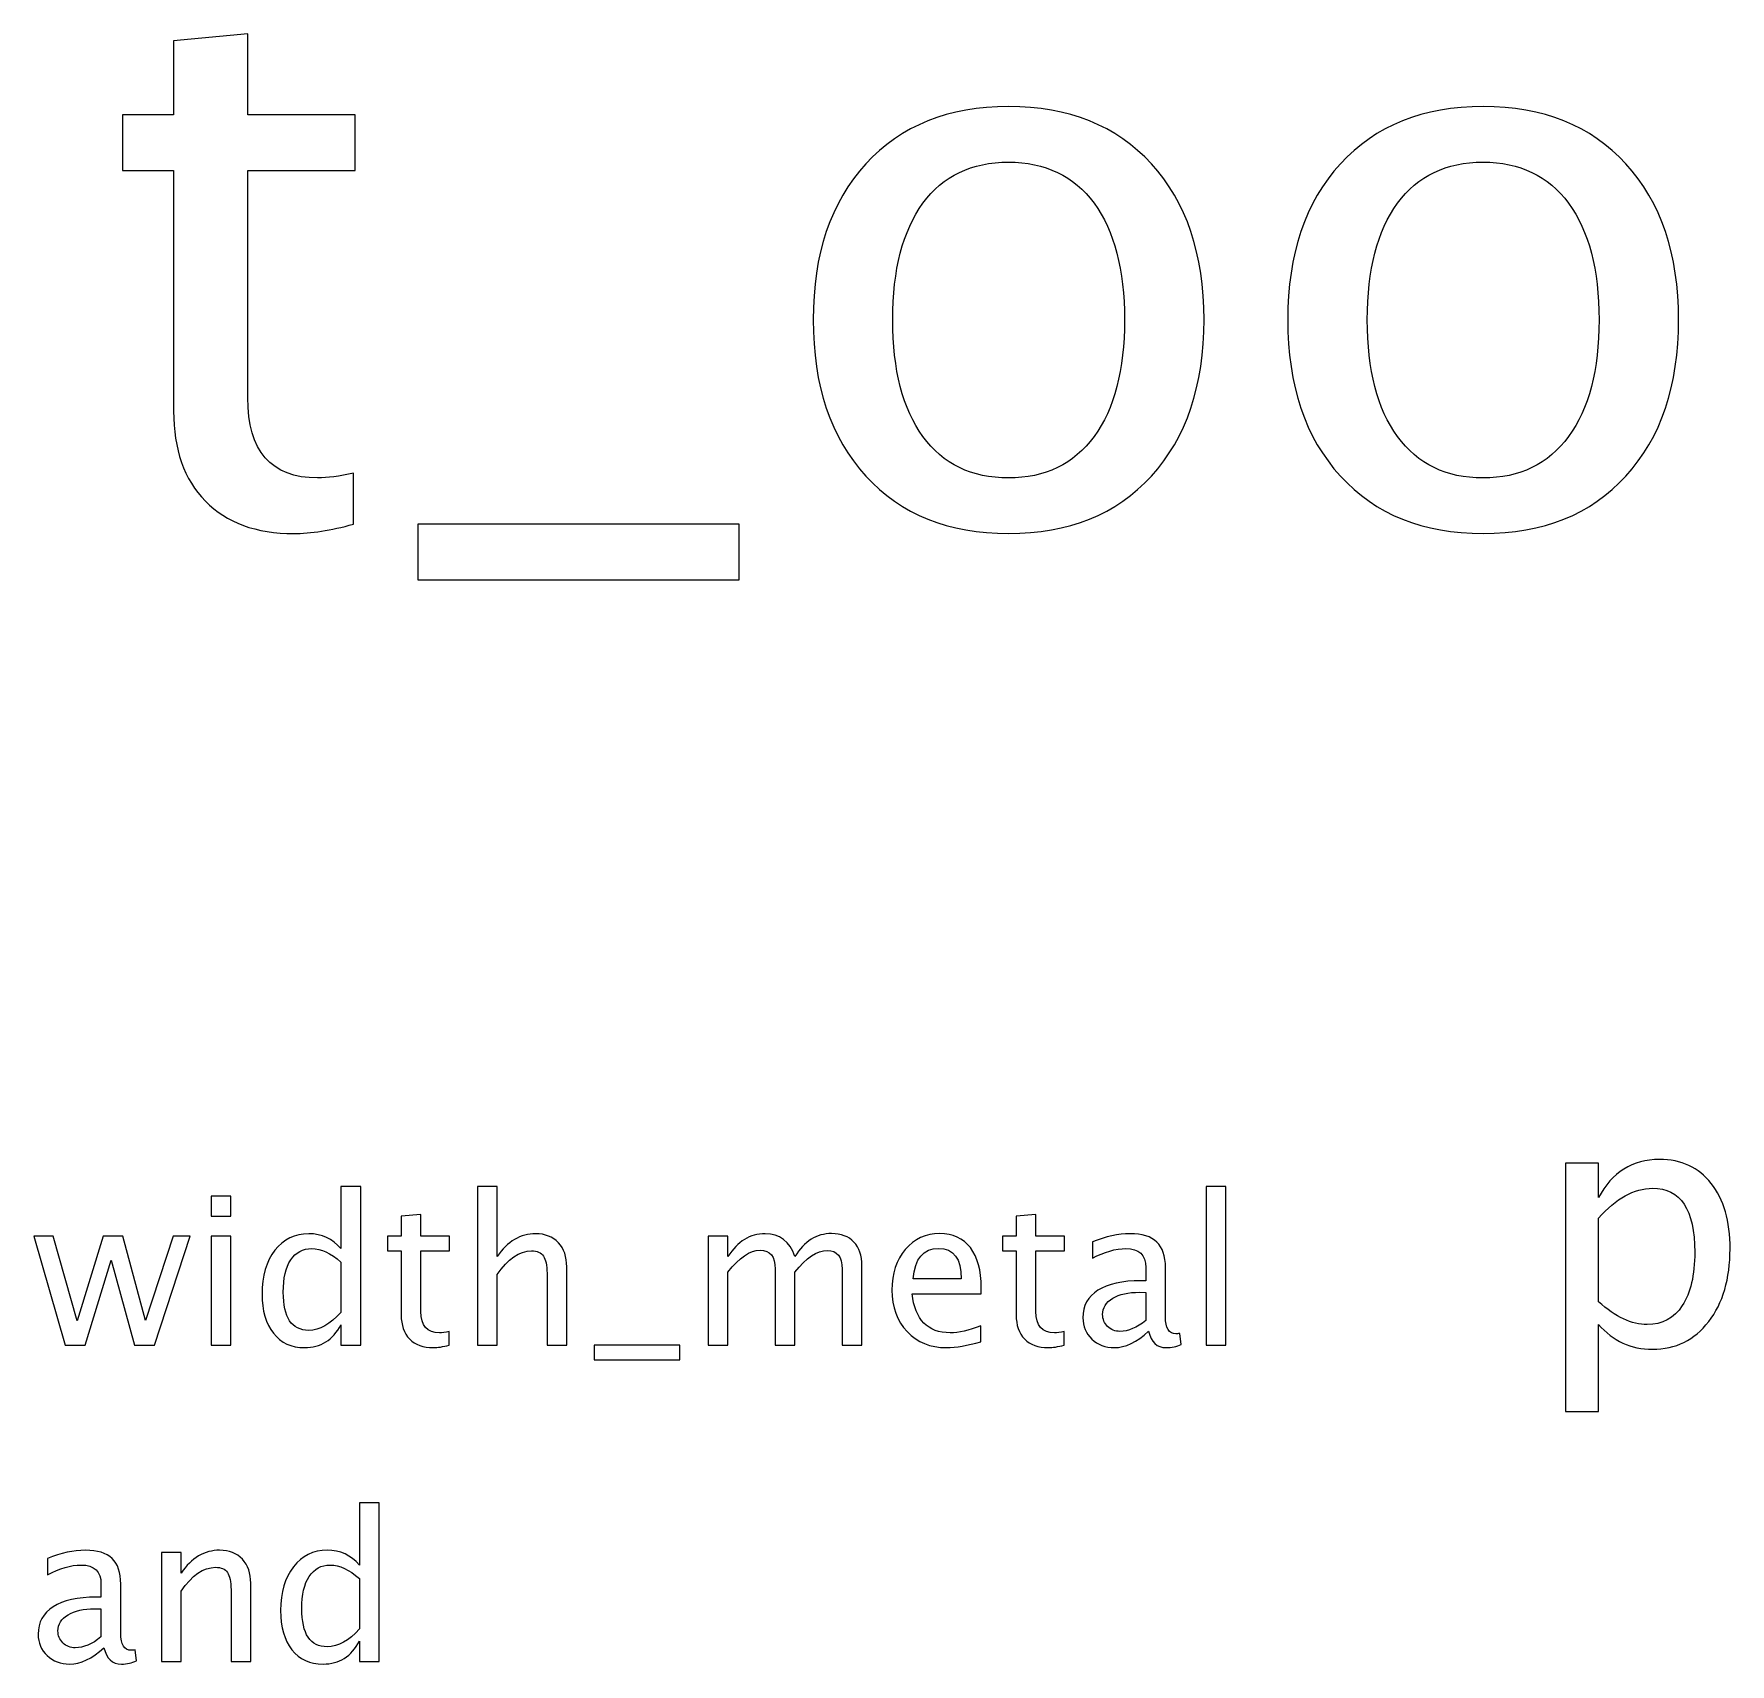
# Model space of a CAD drawing. Header units: centimetres. Extents: x -73 to 73, y -61 to 74.
# Drawn here: x -25.53 to -15.07, y 63.7 to 73.76 of the extents above; entities that cross this region are included whole.
import ezdxf

# ---------------------------------------------------------------- set-up
doc = ezdxf.new("R2010")
doc.units = ezdxf.units.CM
doc.header["$MEASUREMENT"] = 0
doc.layers.add('Layer 1', color=7, linetype='Continuous')

msp = doc.modelspace()

# ---------------------------------------------------------------- linework, layer by layer
at = {"layer": 'Layer 1'}
for points, knots in [([(-23.55697, 70.73373), (-23.69825, 70.69484), (-23.82129, 70.67579), (-23.92527, 70.67579), (-23.92527, 70.67579), (-24.15863, 70.67579), (-24.3404, 70.74247), (-24.47057, 70.87582), (-24.47057, 70.87582), (-24.60154, 71.00917), (-24.66663, 71.19411), (-24.66663, 71.43144), (-24.66663, 71.43144), (-24.66663, 71.43144), (-24.66663, 72.91417), (-24.66663, 72.91417), (-24.66663, 72.91417), (-24.66663, 72.91417), (-24.98254, 72.91417), (-24.98254, 72.91417), (-24.98254, 72.91417), (-24.98254, 72.91417), (-24.98254, 73.25707), (-24.98254, 73.25707), (-24.98254, 73.25707), (-24.98254, 73.25707), (-24.66663, 73.25707), (-24.66663, 73.25707), (-24.66663, 73.25707), (-24.66663, 73.25707), (-24.66663, 73.71347), (-24.66663, 73.71347), (-24.66663, 73.71347), (-24.66663, 73.71347), (-24.20943, 73.75713), (-24.20943, 73.75713), (-24.20943, 73.75713), (-24.20943, 73.75713), (-24.20943, 73.25707), (-24.20943, 73.25707), (-24.20943, 73.25707), (-24.20943, 73.25707), (-23.54744, 73.25707), (-23.54744, 73.25707), (-23.54744, 73.25707), (-23.54744, 73.25707), (-23.54744, 72.91417), (-23.54744, 72.91417), (-23.54744, 72.91417), (-23.54744, 72.91417), (-24.20943, 72.91417), (-24.20943, 72.91417), (-24.20943, 72.91417), (-24.20943, 72.91417), (-24.20943, 71.51399), (-24.20943, 71.51399), (-24.20943, 71.51399), (-24.20943, 71.18379), (-24.06576, 71.01869), (-23.77922, 71.01869), (-23.77922, 71.01869), (-23.7181, 71.01869), (-23.64428, 71.02901), (-23.55697, 71.04885), (-23.55697, 71.04885), (-23.55697, 71.04885), (-23.55697, 70.73373), (-23.55697, 70.73373)], [0, 0, 0, 0, 0.05555556, 0.05555556, 0.05555556, 0.05555556, 0.11111111, 0.11111111, 0.11111111, 0.11111111, 0.16666667, 0.16666667, 0.16666667, 0.16666667, 0.22222222, 0.22222222, 0.22222222, 0.22222222, 0.27777778, 0.27777778, 0.27777778, 0.27777778, 0.33333333, 0.33333333, 0.33333333, 0.33333333, 0.38888889, 0.38888889, 0.38888889, 0.38888889, 0.44444444, 0.44444444, 0.44444444, 0.44444444, 0.5, 0.5, 0.5, 0.5, 0.55555556, 0.55555556, 0.55555556, 0.55555556, 0.61111111, 0.61111111, 0.61111111, 0.61111111, 0.66666667, 0.66666667, 0.66666667, 0.66666667, 0.72222222, 0.72222222, 0.72222222, 0.72222222, 0.77777778, 0.77777778, 0.77777778, 0.77777778, 0.83333333, 0.83333333, 0.83333333, 0.83333333, 0.88888889, 0.88888889, 0.88888889, 0.88888889, 1, 1, 1, 1]), ([(-19.51836, 70.67579), (-19.88904, 70.67579), (-20.18273, 70.79406), (-20.39863, 71.0306), (-20.39863, 71.0306), (-20.61532, 71.26713), (-20.72327, 71.5886), (-20.72327, 71.99421), (-20.72327, 71.99421), (-20.72327, 72.39902), (-20.61532, 72.7197), (-20.39863, 72.95544), (-20.39863, 72.95544), (-20.18273, 73.19118), (-19.88904, 73.30945), (-19.51836, 73.30945), (-19.51836, 73.30945), (-19.14768, 73.30945), (-18.85399, 73.19118), (-18.63809, 72.95544), (-18.63809, 72.95544), (-18.4214, 72.7197), (-18.31345, 72.39902), (-18.31345, 71.99421), (-18.31345, 71.99421), (-18.31345, 71.5886), (-18.4214, 71.26713), (-18.63809, 71.0306), (-18.63809, 71.0306), (-18.85399, 70.79406), (-19.14768, 70.67579), (-19.51836, 70.67579)], [0, 0, 0, 0, 0.11111111, 0.11111111, 0.11111111, 0.11111111, 0.22222222, 0.22222222, 0.22222222, 0.22222222, 0.33333333, 0.33333333, 0.33333333, 0.33333333, 0.44444444, 0.44444444, 0.44444444, 0.44444444, 0.55555556, 0.55555556, 0.55555556, 0.55555556, 0.66666667, 0.66666667, 0.66666667, 0.66666667, 0.77777778, 0.77777778, 0.77777778, 0.77777778, 1, 1, 1, 1]), ([(-16.5926, 70.67579), (-16.96328, 70.67579), (-17.25697, 70.79406), (-17.47287, 71.0306), (-17.47287, 71.0306), (-17.68956, 71.26713), (-17.79751, 71.5886), (-17.79751, 71.99421), (-17.79751, 71.99421), (-17.79751, 72.39902), (-17.68956, 72.7197), (-17.47287, 72.95544), (-17.47287, 72.95544), (-17.25697, 73.19118), (-16.96328, 73.30945), (-16.5926, 73.30945), (-16.5926, 73.30945), (-16.22192, 73.30945), (-15.92823, 73.19118), (-15.71233, 72.95544), (-15.71233, 72.95544), (-15.49564, 72.7197), (-15.38769, 72.39902), (-15.38769, 71.99421), (-15.38769, 71.99421), (-15.38769, 71.5886), (-15.49564, 71.26713), (-15.71233, 71.0306), (-15.71233, 71.0306), (-15.92823, 70.79406), (-16.22192, 70.67579), (-16.5926, 70.67579)], [0, 0, 0, 0, 0.11111111, 0.11111111, 0.11111111, 0.11111111, 0.22222222, 0.22222222, 0.22222222, 0.22222222, 0.33333333, 0.33333333, 0.33333333, 0.33333333, 0.44444444, 0.44444444, 0.44444444, 0.44444444, 0.55555556, 0.55555556, 0.55555556, 0.55555556, 0.66666667, 0.66666667, 0.66666667, 0.66666667, 0.77777778, 0.77777778, 0.77777778, 0.77777778, 1, 1, 1, 1]), ([(-19.51916, 71.01869), (-19.29294, 71.01869), (-19.11672, 71.10362), (-18.99131, 71.27428), (-18.99131, 71.27428), (-18.86669, 71.44414), (-18.80399, 71.68465), (-18.80399, 71.99421), (-18.80399, 71.99421), (-18.80399, 72.30298), (-18.86669, 72.54269), (-18.99131, 72.71255), (-18.99131, 72.71255), (-19.11672, 72.88162), (-19.29294, 72.96655), (-19.51916, 72.96655), (-19.51916, 72.96655), (-19.74617, 72.96655), (-19.92238, 72.88162), (-20.04621, 72.71255), (-20.04621, 72.71255), (-20.17082, 72.54269), (-20.23274, 72.30298), (-20.23274, 71.99421), (-20.23274, 71.99421), (-20.23274, 71.68465), (-20.17082, 71.44414), (-20.04621, 71.27428), (-20.04621, 71.27428), (-19.92238, 71.10362), (-19.74617, 71.01869), (-19.51916, 71.01869)], [0, 0, 0, 0, 0.11111111, 0.11111111, 0.11111111, 0.11111111, 0.22222222, 0.22222222, 0.22222222, 0.22222222, 0.33333333, 0.33333333, 0.33333333, 0.33333333, 0.44444444, 0.44444444, 0.44444444, 0.44444444, 0.55555556, 0.55555556, 0.55555556, 0.55555556, 0.66666667, 0.66666667, 0.66666667, 0.66666667, 0.77777778, 0.77777778, 0.77777778, 0.77777778, 1, 1, 1, 1]), ([(-16.5934, 71.01869), (-16.36718, 71.01869), (-16.19096, 71.10362), (-16.06555, 71.27428), (-16.06555, 71.27428), (-15.94093, 71.44414), (-15.87823, 71.68465), (-15.87823, 71.99421), (-15.87823, 71.99421), (-15.87823, 72.30298), (-15.94093, 72.54269), (-16.06555, 72.71255), (-16.06555, 72.71255), (-16.19096, 72.88162), (-16.36718, 72.96655), (-16.5934, 72.96655), (-16.5934, 72.96655), (-16.82041, 72.96655), (-16.99662, 72.88162), (-17.12045, 72.71255), (-17.12045, 72.71255), (-17.24506, 72.54269), (-17.30698, 72.30298), (-17.30698, 71.99421), (-17.30698, 71.99421), (-17.30698, 71.68465), (-17.24506, 71.44414), (-17.12045, 71.27428), (-17.12045, 71.27428), (-16.99662, 71.10362), (-16.82041, 71.01869), (-16.5934, 71.01869)], [0, 0, 0, 0, 0.11111111, 0.11111111, 0.11111111, 0.11111111, 0.22222222, 0.22222222, 0.22222222, 0.22222222, 0.33333333, 0.33333333, 0.33333333, 0.33333333, 0.44444444, 0.44444444, 0.44444444, 0.44444444, 0.55555556, 0.55555556, 0.55555556, 0.55555556, 0.66666667, 0.66666667, 0.66666667, 0.66666667, 0.77777778, 0.77777778, 0.77777778, 0.77777778, 1, 1, 1, 1]), ([(-23.16167, 70.39004), (-23.16167, 70.39004), (-23.16167, 70.73294), (-23.16167, 70.73294), (-23.16167, 70.73294), (-23.16167, 70.73294), (-21.18047, 70.73294), (-21.18047, 70.73294), (-21.18047, 70.73294), (-21.18047, 70.73294), (-21.18047, 70.39004), (-21.18047, 70.39004), (-21.18047, 70.39004), (-21.18047, 70.39004), (-23.16167, 70.39004), (-23.16167, 70.39004)], [0, 0, 0, 0, 0.2, 0.2, 0.2, 0.2, 0.4, 0.4, 0.4, 0.4, 0.6, 0.6, 0.6, 0.6, 1, 1, 1, 1]), ([(-16.0841, 65.26192), (-16.0841, 65.26192), (-16.0841, 66.79228), (-16.0841, 66.79228), (-16.0841, 66.79228), (-16.0841, 66.79228), (-15.8809, 66.79228), (-15.8809, 66.79228), (-15.8809, 66.79228), (-15.8809, 66.79228), (-15.8809, 66.58026), (-15.8809, 66.58026), (-15.8809, 66.58026), (-15.79764, 66.73724), (-15.67241, 66.81556), (-15.50554, 66.81556), (-15.50554, 66.81556), (-15.37043, 66.81556), (-15.26424, 66.76652), (-15.18663, 66.6681), (-15.18663, 66.6681), (-15.10902, 66.56967), (-15.07021, 66.43526), (-15.07021, 66.26487), (-15.07021, 66.26487), (-15.07021, 66.07931), (-15.11431, 65.92938), (-15.20215, 65.81578), (-15.20215, 65.81578), (-15.29, 65.70184), (-15.40571, 65.64504), (-15.54893, 65.64504), (-15.54893, 65.64504), (-15.68193, 65.64504), (-15.7927, 65.69584), (-15.8809, 65.79779), (-15.8809, 65.79779), (-15.8809, 65.79779), (-15.8809, 65.26192), (-15.8809, 65.26192), (-15.8809, 65.26192), (-15.8809, 65.26192), (-16.0841, 65.26192), (-16.0841, 65.26192)], [0, 0, 0, 0, 0.08333333, 0.08333333, 0.08333333, 0.08333333, 0.16666667, 0.16666667, 0.16666667, 0.16666667, 0.25, 0.25, 0.25, 0.25, 0.33333333, 0.33333333, 0.33333333, 0.33333333, 0.41666667, 0.41666667, 0.41666667, 0.41666667, 0.5, 0.5, 0.5, 0.5, 0.58333333, 0.58333333, 0.58333333, 0.58333333, 0.66666667, 0.66666667, 0.66666667, 0.66666667, 0.75, 0.75, 0.75, 0.75, 0.83333333, 0.83333333, 0.83333333, 0.83333333, 1, 1, 1, 1]), ([(-23.63479, 65.67044), (-23.63479, 65.67044), (-23.63479, 65.79681), (-23.63479, 65.79681), (-23.63479, 65.79681), (-23.68453, 65.7024), (-23.75946, 65.6552), (-23.85958, 65.6552), (-23.85958, 65.6552), (-23.94086, 65.6552), (-24.00478, 65.68462), (-24.05135, 65.74368), (-24.05135, 65.74368), (-24.09792, 65.80273), (-24.1212, 65.88338), (-24.1212, 65.98561), (-24.1212, 65.98561), (-24.1212, 66.09737), (-24.09474, 66.18733), (-24.04204, 66.25549), (-24.04204, 66.25549), (-23.98912, 66.32343), (-23.91969, 66.35751), (-23.83354, 66.35751), (-23.83354, 66.35751), (-23.75375, 66.35751), (-23.68728, 66.32703), (-23.63479, 66.26586), (-23.63479, 66.26586), (-23.63479, 66.26586), (-23.63479, 66.64961), (-23.63479, 66.64961), (-23.63479, 66.64961), (-23.63479, 66.64961), (-23.51287, 66.64961), (-23.51287, 66.64961), (-23.51287, 66.64961), (-23.51287, 66.64961), (-23.51287, 65.67044), (-23.51287, 65.67044), (-23.51287, 65.67044), (-23.51287, 65.67044), (-23.63479, 65.67044), (-23.63479, 65.67044)], [0, 0, 0, 0, 0.08333333, 0.08333333, 0.08333333, 0.08333333, 0.16666667, 0.16666667, 0.16666667, 0.16666667, 0.25, 0.25, 0.25, 0.25, 0.33333333, 0.33333333, 0.33333333, 0.33333333, 0.41666667, 0.41666667, 0.41666667, 0.41666667, 0.5, 0.5, 0.5, 0.5, 0.58333333, 0.58333333, 0.58333333, 0.58333333, 0.66666667, 0.66666667, 0.66666667, 0.66666667, 0.75, 0.75, 0.75, 0.75, 0.83333333, 0.83333333, 0.83333333, 0.83333333, 1, 1, 1, 1]), ([(-22.79363, 65.67044), (-22.79363, 65.67044), (-22.79363, 66.64961), (-22.79363, 66.64961), (-22.79363, 66.64961), (-22.79363, 66.64961), (-22.67171, 66.64961), (-22.67171, 66.64961), (-22.67171, 66.64961), (-22.67171, 66.64961), (-22.67171, 66.21633), (-22.67171, 66.21633), (-22.67171, 66.21633), (-22.60715, 66.31052), (-22.52799, 66.35751), (-22.43443, 66.35751), (-22.43443, 66.35751), (-22.37559, 66.35751), (-22.32881, 66.3391), (-22.29431, 66.30205), (-22.29431, 66.30205), (-22.25981, 66.26522), (-22.24245, 66.21548), (-22.24245, 66.15325), (-22.24245, 66.15325), (-22.24245, 66.15325), (-22.24245, 65.67044), (-22.24245, 65.67044), (-22.24245, 65.67044), (-22.24245, 65.67044), (-22.36437, 65.67044), (-22.36437, 65.67044), (-22.36437, 65.67044), (-22.36437, 65.67044), (-22.36437, 66.11346), (-22.36437, 66.11346), (-22.36437, 66.11346), (-22.36437, 66.16341), (-22.37178, 66.19897), (-22.38638, 66.22014), (-22.38638, 66.22014), (-22.4012, 66.24152), (-22.42554, 66.2521), (-22.45962, 66.2521), (-22.45962, 66.2521), (-22.53455, 66.2521), (-22.60525, 66.20321), (-22.67171, 66.10542), (-22.67171, 66.10542), (-22.67171, 66.10542), (-22.67171, 65.67044), (-22.67171, 65.67044), (-22.67171, 65.67044), (-22.67171, 65.67044), (-22.79363, 65.67044), (-22.79363, 65.67044)], [0, 0, 0, 0, 0.06666667, 0.06666667, 0.06666667, 0.06666667, 0.13333333, 0.13333333, 0.13333333, 0.13333333, 0.2, 0.2, 0.2, 0.2, 0.26666667, 0.26666667, 0.26666667, 0.26666667, 0.33333333, 0.33333333, 0.33333333, 0.33333333, 0.4, 0.4, 0.4, 0.4, 0.46666667, 0.46666667, 0.46666667, 0.46666667, 0.53333333, 0.53333333, 0.53333333, 0.53333333, 0.6, 0.6, 0.6, 0.6, 0.66666667, 0.66666667, 0.66666667, 0.66666667, 0.73333333, 0.73333333, 0.73333333, 0.73333333, 0.8, 0.8, 0.8, 0.8, 0.86666667, 0.86666667, 0.86666667, 0.86666667, 1, 1, 1, 1]), ([(-18.30079, 65.67044), (-18.30079, 65.67044), (-18.30079, 66.64961), (-18.30079, 66.64961), (-18.30079, 66.64961), (-18.30079, 66.64961), (-18.17887, 66.64961), (-18.17887, 66.64961), (-18.17887, 66.64961), (-18.17887, 66.64961), (-18.17887, 65.67044), (-18.17887, 65.67044), (-18.17887, 65.67044), (-18.17887, 65.67044), (-18.30079, 65.67044), (-18.30079, 65.67044)], [0, 0, 0, 0, 0.2, 0.2, 0.2, 0.2, 0.4, 0.4, 0.4, 0.4, 0.6, 0.6, 0.6, 0.6, 1, 1, 1, 1]), ([(-15.8809, 65.93785), (-15.77612, 65.84436), (-15.67629, 65.79744), (-15.58139, 65.79744), (-15.58139, 65.79744), (-15.4879, 65.79744), (-15.41558, 65.8366), (-15.36478, 65.91456), (-15.36478, 65.91456), (-15.31363, 65.99253), (-15.28823, 66.10224), (-15.28823, 66.24406), (-15.28823, 66.24406), (-15.28823, 66.50652), (-15.37502, 66.63776), (-15.54858, 66.63776), (-15.54858, 66.63776), (-15.66218, 66.63776), (-15.77295, 66.57637), (-15.8809, 66.45326), (-15.8809, 66.45326), (-15.8809, 66.45326), (-15.8809, 65.93785), (-15.8809, 65.93785)], [0, 0, 0, 0, 0.14285714, 0.14285714, 0.14285714, 0.14285714, 0.28571429, 0.28571429, 0.28571429, 0.28571429, 0.42857143, 0.42857143, 0.42857143, 0.42857143, 0.57142857, 0.57142857, 0.57142857, 0.57142857, 0.71428571, 0.71428571, 0.71428571, 0.71428571, 1, 1, 1, 1]), ([(-24.43489, 66.46673), (-24.43489, 66.46673), (-24.43489, 66.58865), (-24.43489, 66.58865), (-24.43489, 66.58865), (-24.43489, 66.58865), (-24.31297, 66.58865), (-24.31297, 66.58865), (-24.31297, 66.58865), (-24.31297, 66.58865), (-24.31297, 66.46673), (-24.31297, 66.46673), (-24.31297, 66.46673), (-24.31297, 66.46673), (-24.43489, 66.46673), (-24.43489, 66.46673)], [0, 0, 0, 0, 0.2, 0.2, 0.2, 0.2, 0.4, 0.4, 0.4, 0.4, 0.6, 0.6, 0.6, 0.6, 1, 1, 1, 1]), ([(-22.96762, 65.67065), (-23.0053, 65.66028), (-23.0381, 65.6552), (-23.06583, 65.6552), (-23.06583, 65.6552), (-23.12806, 65.6552), (-23.17653, 65.67298), (-23.21125, 65.70854), (-23.21125, 65.70854), (-23.24617, 65.7441), (-23.26353, 65.79342), (-23.26353, 65.85671), (-23.26353, 65.85671), (-23.26353, 65.85671), (-23.26353, 66.2521), (-23.26353, 66.2521), (-23.26353, 66.2521), (-23.26353, 66.2521), (-23.34777, 66.2521), (-23.34777, 66.2521), (-23.34777, 66.2521), (-23.34777, 66.2521), (-23.34777, 66.34354), (-23.34777, 66.34354), (-23.34777, 66.34354), (-23.34777, 66.34354), (-23.26353, 66.34354), (-23.26353, 66.34354), (-23.26353, 66.34354), (-23.26353, 66.34354), (-23.26353, 66.46525), (-23.26353, 66.46525), (-23.26353, 66.46525), (-23.26353, 66.46525), (-23.14161, 66.47689), (-23.14161, 66.47689), (-23.14161, 66.47689), (-23.14161, 66.47689), (-23.14161, 66.34354), (-23.14161, 66.34354), (-23.14161, 66.34354), (-23.14161, 66.34354), (-22.96508, 66.34354), (-22.96508, 66.34354), (-22.96508, 66.34354), (-22.96508, 66.34354), (-22.96508, 66.2521), (-22.96508, 66.2521), (-22.96508, 66.2521), (-22.96508, 66.2521), (-23.14161, 66.2521), (-23.14161, 66.2521), (-23.14161, 66.2521), (-23.14161, 66.2521), (-23.14161, 65.87872), (-23.14161, 65.87872), (-23.14161, 65.87872), (-23.14161, 65.79067), (-23.1033, 65.74664), (-23.02689, 65.74664), (-23.02689, 65.74664), (-23.01059, 65.74664), (-22.9909, 65.74939), (-22.96762, 65.75468), (-22.96762, 65.75468), (-22.96762, 65.75468), (-22.96762, 65.67065), (-22.96762, 65.67065)], [0, 0, 0, 0, 0.05555556, 0.05555556, 0.05555556, 0.05555556, 0.11111111, 0.11111111, 0.11111111, 0.11111111, 0.16666667, 0.16666667, 0.16666667, 0.16666667, 0.22222222, 0.22222222, 0.22222222, 0.22222222, 0.27777778, 0.27777778, 0.27777778, 0.27777778, 0.33333333, 0.33333333, 0.33333333, 0.33333333, 0.38888889, 0.38888889, 0.38888889, 0.38888889, 0.44444444, 0.44444444, 0.44444444, 0.44444444, 0.5, 0.5, 0.5, 0.5, 0.55555556, 0.55555556, 0.55555556, 0.55555556, 0.61111111, 0.61111111, 0.61111111, 0.61111111, 0.66666667, 0.66666667, 0.66666667, 0.66666667, 0.72222222, 0.72222222, 0.72222222, 0.72222222, 0.77777778, 0.77777778, 0.77777778, 0.77777778, 0.83333333, 0.83333333, 0.83333333, 0.83333333, 0.88888889, 0.88888889, 0.88888889, 0.88888889, 1, 1, 1, 1]), ([(-19.17603, 65.67065), (-19.21371, 65.66028), (-19.24651, 65.6552), (-19.27424, 65.6552), (-19.27424, 65.6552), (-19.33647, 65.6552), (-19.38494, 65.67298), (-19.41966, 65.70854), (-19.41966, 65.70854), (-19.45458, 65.7441), (-19.47194, 65.79342), (-19.47194, 65.85671), (-19.47194, 65.85671), (-19.47194, 65.85671), (-19.47194, 66.2521), (-19.47194, 66.2521), (-19.47194, 66.2521), (-19.47194, 66.2521), (-19.55618, 66.2521), (-19.55618, 66.2521), (-19.55618, 66.2521), (-19.55618, 66.2521), (-19.55618, 66.34354), (-19.55618, 66.34354), (-19.55618, 66.34354), (-19.55618, 66.34354), (-19.47194, 66.34354), (-19.47194, 66.34354), (-19.47194, 66.34354), (-19.47194, 66.34354), (-19.47194, 66.46525), (-19.47194, 66.46525), (-19.47194, 66.46525), (-19.47194, 66.46525), (-19.35002, 66.47689), (-19.35002, 66.47689), (-19.35002, 66.47689), (-19.35002, 66.47689), (-19.35002, 66.34354), (-19.35002, 66.34354), (-19.35002, 66.34354), (-19.35002, 66.34354), (-19.17349, 66.34354), (-19.17349, 66.34354), (-19.17349, 66.34354), (-19.17349, 66.34354), (-19.17349, 66.2521), (-19.17349, 66.2521), (-19.17349, 66.2521), (-19.17349, 66.2521), (-19.35002, 66.2521), (-19.35002, 66.2521), (-19.35002, 66.2521), (-19.35002, 66.2521), (-19.35002, 65.87872), (-19.35002, 65.87872), (-19.35002, 65.87872), (-19.35002, 65.79067), (-19.31171, 65.74664), (-19.2353, 65.74664), (-19.2353, 65.74664), (-19.219, 65.74664), (-19.19931, 65.74939), (-19.17603, 65.75468), (-19.17603, 65.75468), (-19.17603, 65.75468), (-19.17603, 65.67065), (-19.17603, 65.67065)], [0, 0, 0, 0, 0.05555556, 0.05555556, 0.05555556, 0.05555556, 0.11111111, 0.11111111, 0.11111111, 0.11111111, 0.16666667, 0.16666667, 0.16666667, 0.16666667, 0.22222222, 0.22222222, 0.22222222, 0.22222222, 0.27777778, 0.27777778, 0.27777778, 0.27777778, 0.33333333, 0.33333333, 0.33333333, 0.33333333, 0.38888889, 0.38888889, 0.38888889, 0.38888889, 0.44444444, 0.44444444, 0.44444444, 0.44444444, 0.5, 0.5, 0.5, 0.5, 0.55555556, 0.55555556, 0.55555556, 0.55555556, 0.61111111, 0.61111111, 0.61111111, 0.61111111, 0.66666667, 0.66666667, 0.66666667, 0.66666667, 0.72222222, 0.72222222, 0.72222222, 0.72222222, 0.77777778, 0.77777778, 0.77777778, 0.77777778, 0.83333333, 0.83333333, 0.83333333, 0.83333333, 0.88888889, 0.88888889, 0.88888889, 0.88888889, 1, 1, 1, 1]), ([(-25.33469, 65.67044), (-25.33469, 65.67044), (-25.52773, 66.34354), (-25.52773, 66.34354), (-25.52773, 66.34354), (-25.52773, 66.34354), (-25.40877, 66.34354), (-25.40877, 66.34354), (-25.40877, 66.34354), (-25.40877, 66.34354), (-25.26082, 65.82094), (-25.26082, 65.82094), (-25.26082, 65.82094), (-25.26082, 65.82094), (-25.10122, 66.34354), (-25.10122, 66.34354), (-25.10122, 66.34354), (-25.10122, 66.34354), (-24.9793, 66.34354), (-24.9793, 66.34354), (-24.9793, 66.34354), (-24.9793, 66.34354), (-24.83897, 65.82178), (-24.83897, 65.82178), (-24.83897, 65.82178), (-24.83897, 65.82178), (-24.66921, 66.34354), (-24.66921, 66.34354), (-24.66921, 66.34354), (-24.66921, 66.34354), (-24.56507, 66.34354), (-24.56507, 66.34354), (-24.56507, 66.34354), (-24.56507, 66.34354), (-24.78478, 65.67044), (-24.78478, 65.67044), (-24.78478, 65.67044), (-24.78478, 65.67044), (-24.9067, 65.67044), (-24.9067, 65.67044), (-24.9067, 65.67044), (-24.9067, 65.67044), (-25.05106, 66.19537), (-25.05106, 66.19537), (-25.05106, 66.19537), (-25.05106, 66.19537), (-25.21277, 65.67044), (-25.21277, 65.67044), (-25.21277, 65.67044), (-25.21277, 65.67044), (-25.33469, 65.67044), (-25.33469, 65.67044)], [0, 0, 0, 0, 0.07142857, 0.07142857, 0.07142857, 0.07142857, 0.14285714, 0.14285714, 0.14285714, 0.14285714, 0.21428571, 0.21428571, 0.21428571, 0.21428571, 0.28571429, 0.28571429, 0.28571429, 0.28571429, 0.35714286, 0.35714286, 0.35714286, 0.35714286, 0.42857143, 0.42857143, 0.42857143, 0.42857143, 0.5, 0.5, 0.5, 0.5, 0.57142857, 0.57142857, 0.57142857, 0.57142857, 0.64285714, 0.64285714, 0.64285714, 0.64285714, 0.71428571, 0.71428571, 0.71428571, 0.71428571, 0.78571429, 0.78571429, 0.78571429, 0.78571429, 0.85714286, 0.85714286, 0.85714286, 0.85714286, 1, 1, 1, 1]), ([(-24.43489, 65.67044), (-24.43489, 65.67044), (-24.43489, 66.34354), (-24.43489, 66.34354), (-24.43489, 66.34354), (-24.43489, 66.34354), (-24.31297, 66.34354), (-24.31297, 66.34354), (-24.31297, 66.34354), (-24.31297, 66.34354), (-24.31297, 65.67044), (-24.31297, 65.67044), (-24.31297, 65.67044), (-24.31297, 65.67044), (-24.43489, 65.67044), (-24.43489, 65.67044)], [0, 0, 0, 0, 0.2, 0.2, 0.2, 0.2, 0.4, 0.4, 0.4, 0.4, 0.6, 0.6, 0.6, 0.6, 1, 1, 1, 1]), ([(-21.37038, 65.67044), (-21.37038, 65.67044), (-21.37038, 66.34354), (-21.37038, 66.34354), (-21.37038, 66.34354), (-21.37038, 66.34354), (-21.24846, 66.34354), (-21.24846, 66.34354), (-21.24846, 66.34354), (-21.24846, 66.34354), (-21.24846, 66.21633), (-21.24846, 66.21633), (-21.24846, 66.21633), (-21.18898, 66.31052), (-21.11278, 66.35751), (-21.01944, 66.35751), (-21.01944, 66.35751), (-20.92948, 66.35751), (-20.86831, 66.31052), (-20.83571, 66.21633), (-20.83571, 66.21633), (-20.77792, 66.31137), (-20.70257, 66.35878), (-20.61007, 66.35878), (-20.61007, 66.35878), (-20.55102, 66.35878), (-20.50509, 66.34142), (-20.47228, 66.3065), (-20.47228, 66.3065), (-20.43947, 66.27157), (-20.42296, 66.22268), (-20.42296, 66.15981), (-20.42296, 66.15981), (-20.42296, 66.15981), (-20.42296, 65.67044), (-20.42296, 65.67044), (-20.42296, 65.67044), (-20.42296, 65.67044), (-20.54488, 65.67044), (-20.54488, 65.67044), (-20.54488, 65.67044), (-20.54488, 65.67044), (-20.54488, 66.13971), (-20.54488, 66.13971), (-20.54488, 66.13971), (-20.54488, 66.21633), (-20.57536, 66.25464), (-20.63632, 66.25464), (-20.63632, 66.25464), (-20.69961, 66.25464), (-20.76607, 66.20998), (-20.83571, 66.12044), (-20.83571, 66.12044), (-20.83571, 66.12044), (-20.83571, 65.67044), (-20.83571, 65.67044), (-20.83571, 65.67044), (-20.83571, 65.67044), (-20.95763, 65.67044), (-20.95763, 65.67044), (-20.95763, 65.67044), (-20.95763, 65.67044), (-20.95763, 66.14013), (-20.95763, 66.14013), (-20.95763, 66.14013), (-20.95763, 66.21739), (-20.98853, 66.25591), (-21.05055, 66.25591), (-21.05055, 66.25591), (-21.11215, 66.25591), (-21.17819, 66.21104), (-21.24846, 66.12108), (-21.24846, 66.12108), (-21.24846, 66.12108), (-21.24846, 65.67044), (-21.24846, 65.67044), (-21.24846, 65.67044), (-21.24846, 65.67044), (-21.37038, 65.67044), (-21.37038, 65.67044)], [0, 0, 0, 0, 0.04761905, 0.04761905, 0.04761905, 0.04761905, 0.0952381, 0.0952381, 0.0952381, 0.0952381, 0.14285714, 0.14285714, 0.14285714, 0.14285714, 0.19047619, 0.19047619, 0.19047619, 0.19047619, 0.23809524, 0.23809524, 0.23809524, 0.23809524, 0.28571429, 0.28571429, 0.28571429, 0.28571429, 0.33333333, 0.33333333, 0.33333333, 0.33333333, 0.38095238, 0.38095238, 0.38095238, 0.38095238, 0.42857143, 0.42857143, 0.42857143, 0.42857143, 0.47619048, 0.47619048, 0.47619048, 0.47619048, 0.52380952, 0.52380952, 0.52380952, 0.52380952, 0.57142857, 0.57142857, 0.57142857, 0.57142857, 0.61904762, 0.61904762, 0.61904762, 0.61904762, 0.66666667, 0.66666667, 0.66666667, 0.66666667, 0.71428571, 0.71428571, 0.71428571, 0.71428571, 0.76190476, 0.76190476, 0.76190476, 0.76190476, 0.80952381, 0.80952381, 0.80952381, 0.80952381, 0.85714286, 0.85714286, 0.85714286, 0.85714286, 0.9047619, 0.9047619, 0.9047619, 0.9047619, 1, 1, 1, 1]), ([(-19.69059, 65.69203), (-19.7725, 65.66748), (-19.84257, 65.6552), (-19.90099, 65.6552), (-19.90099, 65.6552), (-20.00068, 65.6552), (-20.08175, 65.68822), (-20.14419, 65.75405), (-20.14419, 65.75405), (-20.20663, 65.81988), (-20.23796, 65.90518), (-20.23796, 66.01017), (-20.23796, 66.01017), (-20.23796, 66.11198), (-20.21044, 66.19559), (-20.1552, 66.26099), (-20.1552, 66.26099), (-20.09995, 66.32618), (-20.02926, 66.35878), (-19.94311, 66.35878), (-19.94311, 66.35878), (-19.86162, 66.35878), (-19.79854, 66.32978), (-19.75409, 66.27179), (-19.75409, 66.27179), (-19.70964, 66.21379), (-19.68741, 66.13166), (-19.68741, 66.02519), (-19.68741, 66.02519), (-19.68741, 66.02519), (-19.68805, 65.98794), (-19.68805, 65.98794), (-19.68805, 65.98794), (-19.68805, 65.98794), (-20.1135, 65.98794), (-20.1135, 65.98794), (-20.1135, 65.98794), (-20.09572, 65.82707), (-20.01719, 65.74664), (-19.87813, 65.74664), (-19.87813, 65.74664), (-19.82711, 65.74664), (-19.76467, 65.76103), (-19.69059, 65.78982), (-19.69059, 65.78982), (-19.69059, 65.78982), (-19.69059, 65.69203), (-19.69059, 65.69203)], [0, 0, 0, 0, 0.07692308, 0.07692308, 0.07692308, 0.07692308, 0.15384615, 0.15384615, 0.15384615, 0.15384615, 0.23076923, 0.23076923, 0.23076923, 0.23076923, 0.30769231, 0.30769231, 0.30769231, 0.30769231, 0.38461538, 0.38461538, 0.38461538, 0.38461538, 0.46153846, 0.46153846, 0.46153846, 0.46153846, 0.53846154, 0.53846154, 0.53846154, 0.53846154, 0.61538462, 0.61538462, 0.61538462, 0.61538462, 0.69230769, 0.69230769, 0.69230769, 0.69230769, 0.76923077, 0.76923077, 0.76923077, 0.76923077, 0.84615385, 0.84615385, 0.84615385, 0.84615385, 1, 1, 1, 1]), ([(-18.65512, 65.75617), (-18.72835, 65.68886), (-18.79884, 65.6552), (-18.86657, 65.6552), (-18.86657, 65.6552), (-18.92224, 65.6552), (-18.9686, 65.67256), (-19.00521, 65.70748), (-19.00521, 65.70748), (-19.04204, 65.74241), (-19.06046, 65.78643), (-19.06046, 65.83956), (-19.06046, 65.83956), (-19.06046, 65.91301), (-19.02956, 65.96953), (-18.96775, 66.0089), (-18.96775, 66.0089), (-18.90594, 66.04827), (-18.81725, 66.06795), (-18.70168, 66.06795), (-18.70168, 66.06795), (-18.70168, 66.06795), (-18.67311, 66.06795), (-18.67311, 66.06795), (-18.67311, 66.06795), (-18.67311, 66.06795), (-18.67311, 66.14902), (-18.67311, 66.14902), (-18.67311, 66.14902), (-18.67311, 66.22712), (-18.71375, 66.26607), (-18.79524, 66.26607), (-18.79524, 66.26607), (-18.85832, 66.26607), (-18.92732, 66.24617), (-19.00204, 66.20638), (-19.00204, 66.20638), (-19.00204, 66.20638), (-19.00204, 66.30671), (-19.00204, 66.30671), (-19.00204, 66.30671), (-18.91991, 66.34058), (-18.84244, 66.35751), (-18.76984, 66.35751), (-18.76984, 66.35751), (-18.69512, 66.35751), (-18.63988, 66.34058), (-18.60453, 66.3065), (-18.60453, 66.3065), (-18.56897, 66.27242), (-18.55119, 66.21993), (-18.55119, 66.14902), (-18.55119, 66.14902), (-18.55119, 66.14902), (-18.55119, 65.84485), (-18.55119, 65.84485), (-18.55119, 65.84485), (-18.55119, 65.77522), (-18.52981, 65.74029), (-18.48684, 65.74029), (-18.48684, 65.74029), (-18.48155, 65.74029), (-18.47372, 65.74114), (-18.46335, 65.74283), (-18.46335, 65.74283), (-18.46335, 65.74283), (-18.45467, 65.6751), (-18.45467, 65.6751), (-18.45467, 65.6751), (-18.4824, 65.66176), (-18.51288, 65.6552), (-18.54632, 65.6552), (-18.54632, 65.6552), (-18.60326, 65.6552), (-18.63945, 65.68886), (-18.65512, 65.75617)], [0, 0, 0, 0, 0.05, 0.05, 0.05, 0.05, 0.1, 0.1, 0.1, 0.1, 0.15, 0.15, 0.15, 0.15, 0.2, 0.2, 0.2, 0.2, 0.25, 0.25, 0.25, 0.25, 0.3, 0.3, 0.3, 0.3, 0.35, 0.35, 0.35, 0.35, 0.4, 0.4, 0.4, 0.4, 0.45, 0.45, 0.45, 0.45, 0.5, 0.5, 0.5, 0.5, 0.55, 0.55, 0.55, 0.55, 0.6, 0.6, 0.6, 0.6, 0.65, 0.65, 0.65, 0.65, 0.7, 0.7, 0.7, 0.7, 0.75, 0.75, 0.75, 0.75, 0.8, 0.8, 0.8, 0.8, 0.85, 0.85, 0.85, 0.85, 0.9, 0.9, 0.9, 0.9, 1, 1, 1, 1]), ([(-23.63479, 66.18246), (-23.69808, 66.23813), (-23.75798, 66.26607), (-23.81471, 66.26607), (-23.81471, 66.26607), (-23.87059, 66.26607), (-23.91377, 66.24279), (-23.94446, 66.19601), (-23.94446, 66.19601), (-23.97515, 66.14944), (-23.99039, 66.0834), (-23.99039, 65.99789), (-23.99039, 65.99789), (-23.99039, 65.84062), (-23.93832, 65.76188), (-23.83397, 65.76188), (-23.83397, 65.76188), (-23.76623, 65.76188), (-23.69977, 65.79892), (-23.63479, 65.87279), (-23.63479, 65.87279), (-23.63479, 65.87279), (-23.63479, 66.18246), (-23.63479, 66.18246)], [0, 0, 0, 0, 0.14285714, 0.14285714, 0.14285714, 0.14285714, 0.28571429, 0.28571429, 0.28571429, 0.28571429, 0.42857143, 0.42857143, 0.42857143, 0.42857143, 0.57142857, 0.57142857, 0.57142857, 0.57142857, 0.71428571, 0.71428571, 0.71428571, 0.71428571, 1, 1, 1, 1]), ([(-20.10715, 66.07938), (-20.10715, 66.07938), (-19.80997, 66.07938), (-19.80997, 66.07938), (-19.80997, 66.07938), (-19.80997, 66.20469), (-19.85675, 66.26734), (-19.95009, 66.26734), (-19.95009, 66.26734), (-20.04407, 66.26734), (-20.09635, 66.20469), (-20.10715, 66.07938)], [0, 0, 0, 0, 0.25, 0.25, 0.25, 0.25, 0.5, 0.5, 0.5, 0.5, 1, 1, 1, 1]), ([(-18.67311, 65.82263), (-18.67311, 65.82263), (-18.67311, 65.99556), (-18.67311, 65.99556), (-18.67311, 65.99556), (-18.67311, 65.99556), (-18.71227, 65.99683), (-18.71227, 65.99683), (-18.71227, 65.99683), (-18.78, 65.99683), (-18.83461, 65.98434), (-18.87631, 65.95937), (-18.87631, 65.95937), (-18.9178, 65.93418), (-18.93854, 65.90095), (-18.93854, 65.85946), (-18.93854, 65.85946), (-18.93854, 65.83046), (-18.92817, 65.80591), (-18.90764, 65.7858), (-18.90764, 65.7858), (-18.88689, 65.76569), (-18.8617, 65.75553), (-18.83186, 65.75553), (-18.83186, 65.75553), (-18.78106, 65.75553), (-18.72814, 65.77797), (-18.67311, 65.82263)], [0, 0, 0, 0, 0.125, 0.125, 0.125, 0.125, 0.25, 0.25, 0.25, 0.25, 0.375, 0.375, 0.375, 0.375, 0.5, 0.5, 0.5, 0.5, 0.625, 0.625, 0.625, 0.625, 0.75, 0.75, 0.75, 0.75, 1, 1, 1, 1]), ([(-22.07396, 65.579), (-22.07396, 65.579), (-22.07396, 65.67044), (-22.07396, 65.67044), (-22.07396, 65.67044), (-22.07396, 65.67044), (-21.54564, 65.67044), (-21.54564, 65.67044), (-21.54564, 65.67044), (-21.54564, 65.67044), (-21.54564, 65.579), (-21.54564, 65.579), (-21.54564, 65.579), (-21.54564, 65.579), (-22.07396, 65.579), (-22.07396, 65.579)], [0, 0, 0, 0, 0.2, 0.2, 0.2, 0.2, 0.4, 0.4, 0.4, 0.4, 0.6, 0.6, 0.6, 0.6, 1, 1, 1, 1]), ([(-23.5206, 63.71887), (-23.5206, 63.71887), (-23.5206, 63.84524), (-23.5206, 63.84524), (-23.5206, 63.84524), (-23.57034, 63.75083), (-23.64527, 63.70363), (-23.74539, 63.70363), (-23.74539, 63.70363), (-23.82667, 63.70363), (-23.89059, 63.73305), (-23.93716, 63.79211), (-23.93716, 63.79211), (-23.98373, 63.85116), (-24.00701, 63.93181), (-24.00701, 64.03404), (-24.00701, 64.03404), (-24.00701, 64.1458), (-23.98055, 64.23576), (-23.92785, 64.30392), (-23.92785, 64.30392), (-23.87493, 64.37186), (-23.8055, 64.40594), (-23.71935, 64.40594), (-23.71935, 64.40594), (-23.63956, 64.40594), (-23.57309, 64.37546), (-23.5206, 64.31429), (-23.5206, 64.31429), (-23.5206, 64.31429), (-23.5206, 64.69804), (-23.5206, 64.69804), (-23.5206, 64.69804), (-23.5206, 64.69804), (-23.39868, 64.69804), (-23.39868, 64.69804), (-23.39868, 64.69804), (-23.39868, 64.69804), (-23.39868, 63.71887), (-23.39868, 63.71887), (-23.39868, 63.71887), (-23.39868, 63.71887), (-23.5206, 63.71887), (-23.5206, 63.71887)], [0, 0, 0, 0, 0.08333333, 0.08333333, 0.08333333, 0.08333333, 0.16666667, 0.16666667, 0.16666667, 0.16666667, 0.25, 0.25, 0.25, 0.25, 0.33333333, 0.33333333, 0.33333333, 0.33333333, 0.41666667, 0.41666667, 0.41666667, 0.41666667, 0.5, 0.5, 0.5, 0.5, 0.58333333, 0.58333333, 0.58333333, 0.58333333, 0.66666667, 0.66666667, 0.66666667, 0.66666667, 0.75, 0.75, 0.75, 0.75, 0.83333333, 0.83333333, 0.83333333, 0.83333333, 1, 1, 1, 1]), ([(-25.09625, 63.8046), (-25.16948, 63.73729), (-25.23997, 63.70363), (-25.3077, 63.70363), (-25.3077, 63.70363), (-25.36337, 63.70363), (-25.40973, 63.72099), (-25.44634, 63.75591), (-25.44634, 63.75591), (-25.48317, 63.79084), (-25.50159, 63.83486), (-25.50159, 63.88799), (-25.50159, 63.88799), (-25.50159, 63.96144), (-25.47069, 64.01796), (-25.40888, 64.05733), (-25.40888, 64.05733), (-25.34707, 64.0967), (-25.25838, 64.11638), (-25.14281, 64.11638), (-25.14281, 64.11638), (-25.14281, 64.11638), (-25.11424, 64.11638), (-25.11424, 64.11638), (-25.11424, 64.11638), (-25.11424, 64.11638), (-25.11424, 64.19745), (-25.11424, 64.19745), (-25.11424, 64.19745), (-25.11424, 64.27555), (-25.15488, 64.3145), (-25.23637, 64.3145), (-25.23637, 64.3145), (-25.29945, 64.3145), (-25.36845, 64.2946), (-25.44317, 64.25481), (-25.44317, 64.25481), (-25.44317, 64.25481), (-25.44317, 64.35514), (-25.44317, 64.35514), (-25.44317, 64.35514), (-25.36104, 64.38901), (-25.28357, 64.40594), (-25.21097, 64.40594), (-25.21097, 64.40594), (-25.13625, 64.40594), (-25.08101, 64.38901), (-25.04566, 64.35493), (-25.04566, 64.35493), (-25.0101, 64.32085), (-24.99232, 64.26836), (-24.99232, 64.19745), (-24.99232, 64.19745), (-24.99232, 64.19745), (-24.99232, 63.89328), (-24.99232, 63.89328), (-24.99232, 63.89328), (-24.99232, 63.82365), (-24.97094, 63.78872), (-24.92797, 63.78872), (-24.92797, 63.78872), (-24.92268, 63.78872), (-24.91485, 63.78957), (-24.90448, 63.79126), (-24.90448, 63.79126), (-24.90448, 63.79126), (-24.8958, 63.72353), (-24.8958, 63.72353), (-24.8958, 63.72353), (-24.92353, 63.71019), (-24.95401, 63.70363), (-24.98745, 63.70363), (-24.98745, 63.70363), (-25.04439, 63.70363), (-25.08058, 63.73729), (-25.09625, 63.8046)], [0, 0, 0, 0, 0.05, 0.05, 0.05, 0.05, 0.1, 0.1, 0.1, 0.1, 0.15, 0.15, 0.15, 0.15, 0.2, 0.2, 0.2, 0.2, 0.25, 0.25, 0.25, 0.25, 0.3, 0.3, 0.3, 0.3, 0.35, 0.35, 0.35, 0.35, 0.4, 0.4, 0.4, 0.4, 0.45, 0.45, 0.45, 0.45, 0.5, 0.5, 0.5, 0.5, 0.55, 0.55, 0.55, 0.55, 0.6, 0.6, 0.6, 0.6, 0.65, 0.65, 0.65, 0.65, 0.7, 0.7, 0.7, 0.7, 0.75, 0.75, 0.75, 0.75, 0.8, 0.8, 0.8, 0.8, 0.85, 0.85, 0.85, 0.85, 0.9, 0.9, 0.9, 0.9, 1, 1, 1, 1]), ([(-24.74192, 63.71887), (-24.74192, 63.71887), (-24.74192, 64.39197), (-24.74192, 64.39197), (-24.74192, 64.39197), (-24.74192, 64.39197), (-24.62, 64.39197), (-24.62, 64.39197), (-24.62, 64.39197), (-24.62, 64.39197), (-24.62, 64.26476), (-24.62, 64.26476), (-24.62, 64.26476), (-24.55544, 64.35895), (-24.47628, 64.40594), (-24.38272, 64.40594), (-24.38272, 64.40594), (-24.32388, 64.40594), (-24.2771, 64.38753), (-24.2426, 64.35048), (-24.2426, 64.35048), (-24.2081, 64.31365), (-24.19074, 64.26391), (-24.19074, 64.20168), (-24.19074, 64.20168), (-24.19074, 64.20168), (-24.19074, 63.71887), (-24.19074, 63.71887), (-24.19074, 63.71887), (-24.19074, 63.71887), (-24.31266, 63.71887), (-24.31266, 63.71887), (-24.31266, 63.71887), (-24.31266, 63.71887), (-24.31266, 64.16189), (-24.31266, 64.16189), (-24.31266, 64.16189), (-24.31266, 64.21184), (-24.32007, 64.2474), (-24.33467, 64.26857), (-24.33467, 64.26857), (-24.34949, 64.28995), (-24.37383, 64.30053), (-24.40791, 64.30053), (-24.40791, 64.30053), (-24.48284, 64.30053), (-24.55354, 64.25164), (-24.62, 64.15385), (-24.62, 64.15385), (-24.62, 64.15385), (-24.62, 63.71887), (-24.62, 63.71887), (-24.62, 63.71887), (-24.62, 63.71887), (-24.74192, 63.71887), (-24.74192, 63.71887)], [0, 0, 0, 0, 0.06666667, 0.06666667, 0.06666667, 0.06666667, 0.13333333, 0.13333333, 0.13333333, 0.13333333, 0.2, 0.2, 0.2, 0.2, 0.26666667, 0.26666667, 0.26666667, 0.26666667, 0.33333333, 0.33333333, 0.33333333, 0.33333333, 0.4, 0.4, 0.4, 0.4, 0.46666667, 0.46666667, 0.46666667, 0.46666667, 0.53333333, 0.53333333, 0.53333333, 0.53333333, 0.6, 0.6, 0.6, 0.6, 0.66666667, 0.66666667, 0.66666667, 0.66666667, 0.73333333, 0.73333333, 0.73333333, 0.73333333, 0.8, 0.8, 0.8, 0.8, 0.86666667, 0.86666667, 0.86666667, 0.86666667, 1, 1, 1, 1]), ([(-23.5206, 64.23089), (-23.58389, 64.28656), (-23.64379, 64.3145), (-23.70052, 64.3145), (-23.70052, 64.3145), (-23.7564, 64.3145), (-23.79958, 64.29122), (-23.83027, 64.24444), (-23.83027, 64.24444), (-23.86096, 64.19787), (-23.8762, 64.13183), (-23.8762, 64.04632), (-23.8762, 64.04632), (-23.8762, 63.88905), (-23.82413, 63.81031), (-23.71978, 63.81031), (-23.71978, 63.81031), (-23.65204, 63.81031), (-23.58558, 63.84735), (-23.5206, 63.92122), (-23.5206, 63.92122), (-23.5206, 63.92122), (-23.5206, 64.23089), (-23.5206, 64.23089)], [0, 0, 0, 0, 0.14285714, 0.14285714, 0.14285714, 0.14285714, 0.28571429, 0.28571429, 0.28571429, 0.28571429, 0.42857143, 0.42857143, 0.42857143, 0.42857143, 0.57142857, 0.57142857, 0.57142857, 0.57142857, 0.71428571, 0.71428571, 0.71428571, 0.71428571, 1, 1, 1, 1]), ([(-25.11424, 63.87106), (-25.11424, 63.87106), (-25.11424, 64.04399), (-25.11424, 64.04399), (-25.11424, 64.04399), (-25.11424, 64.04399), (-25.1534, 64.04526), (-25.1534, 64.04526), (-25.1534, 64.04526), (-25.22113, 64.04526), (-25.27574, 64.03277), (-25.31744, 64.0078), (-25.31744, 64.0078), (-25.35893, 63.98261), (-25.37967, 63.94938), (-25.37967, 63.90789), (-25.37967, 63.90789), (-25.37967, 63.87889), (-25.3693, 63.85434), (-25.34877, 63.83423), (-25.34877, 63.83423), (-25.32802, 63.81412), (-25.30283, 63.80396), (-25.27299, 63.80396), (-25.27299, 63.80396), (-25.22219, 63.80396), (-25.16927, 63.8264), (-25.11424, 63.87106)], [0, 0, 0, 0, 0.125, 0.125, 0.125, 0.125, 0.25, 0.25, 0.25, 0.25, 0.375, 0.375, 0.375, 0.375, 0.5, 0.5, 0.5, 0.5, 0.625, 0.625, 0.625, 0.625, 0.75, 0.75, 0.75, 0.75, 1, 1, 1, 1])]:
    msp.add_open_spline(points, degree=3, knots=knots, dxfattribs=at)

doc.saveas('drawing.dxf')
